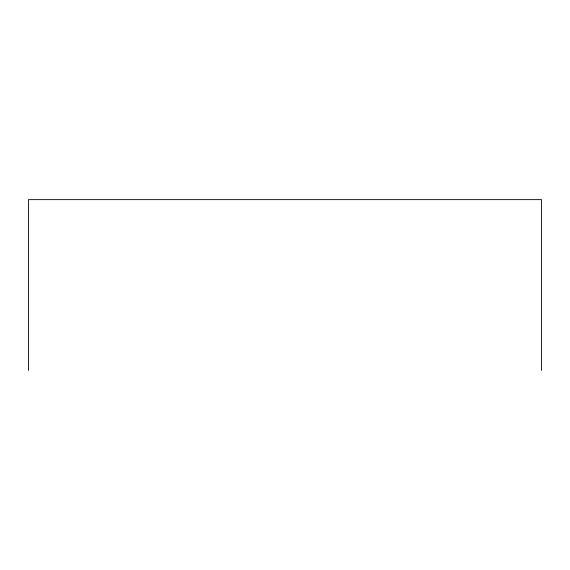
<?xml version="1.0" encoding="UTF-8"?>
<svg xmlns="http://www.w3.org/2000/svg" width="570" height="570" viewBox="0 0 570 570"><rect width="100%" height="100%" fill="white"/><g stroke="black" fill="none" stroke-linecap="round" stroke-linejoin="round"><path stroke-width="0.85" d="M541.5 370.365L541.5 199.635L28.5 199.635L28.5 370.365"/></g></svg>
